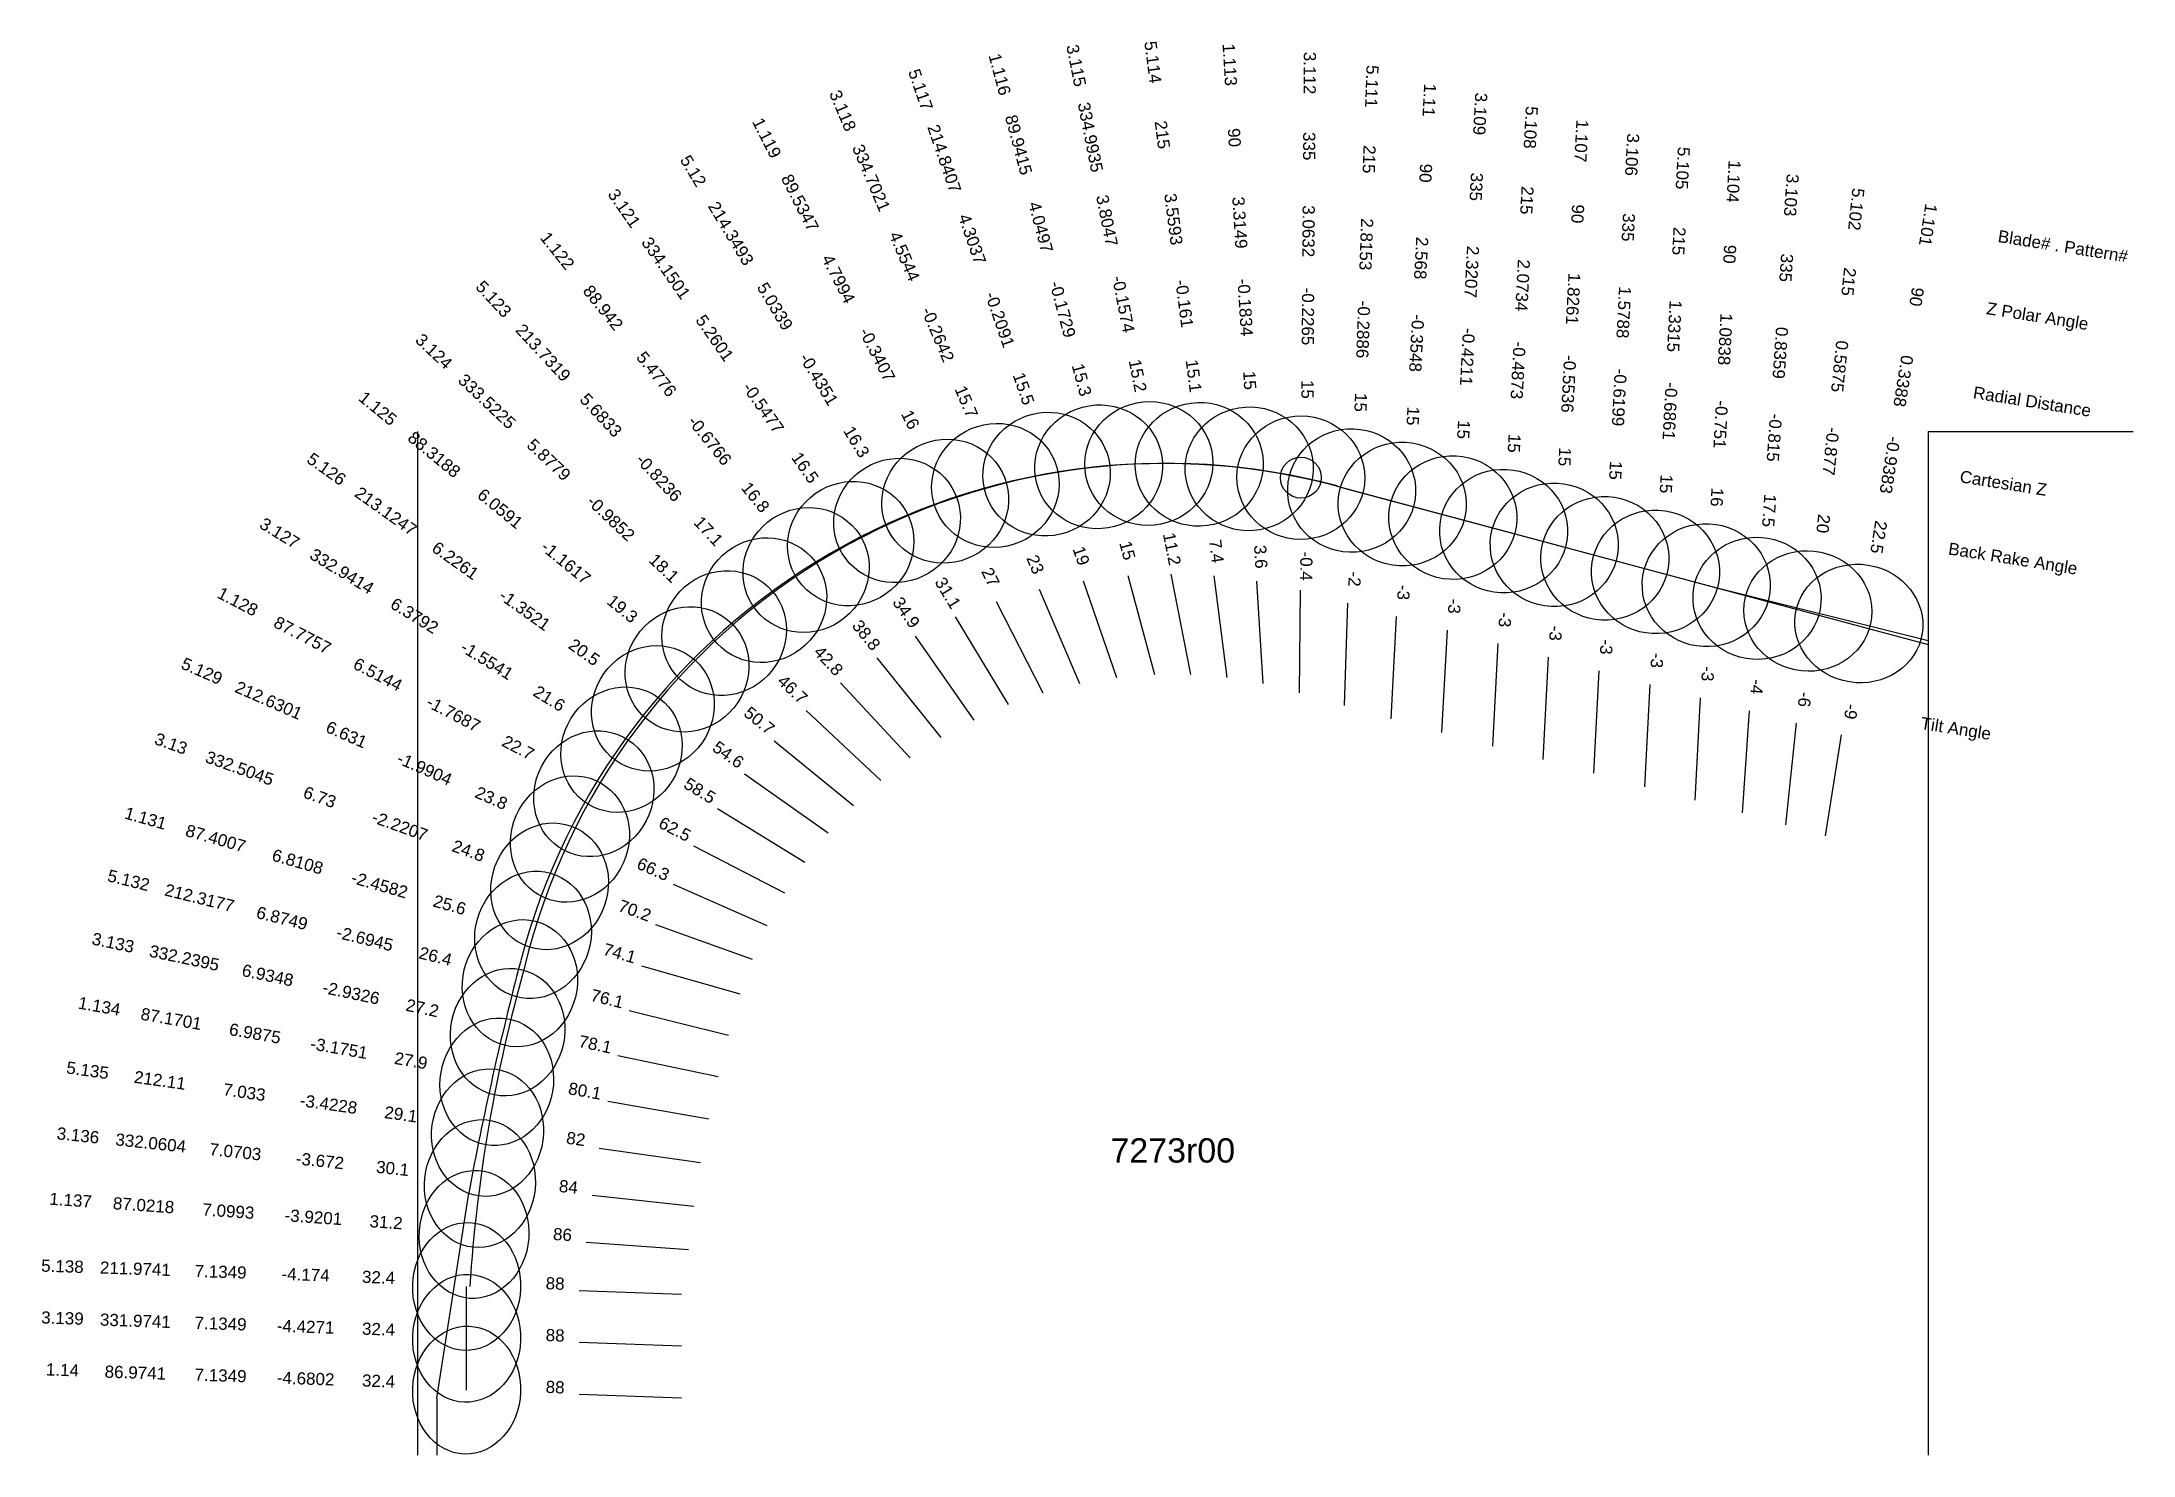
# Model space of a CAD drawing. Header units: inches. Extents: x -9.2 to 1, y -5 to 1.9.
import ezdxf
from ezdxf.enums import TextEntityAlignment as Align

# ---------------------------------------------------------------- set-up
doc = ezdxf.new("R2010")
doc.units = ezdxf.units.IN
doc.header["$MEASUREMENT"] = 0
for name, color, linetype, true_color in [('Blade_1', 30, 'Continuous', 0xff7f00), ('Blade_3', 7, 'Continuous', 0x00cc00), ('Blade_5', 7, 'Continuous', 0x0066cc)]:
    doc.layers.add(name, color=color, linetype=linetype, true_color=true_color)
doc.layers.add('Profile', color=9, linetype='Continuous')
doc.styles.get("Standard").update_dxf_attribs({"font": 'arial.ttf'})

msp = doc.modelspace()

# ---------------------------------------------------------------- linework, layer by layer
for p, q in [((-7.375, 0), (-7.375, -4.997)), ((0, 0), (1, 0)), ((0, 0), (0, -4.997))]:
    msp.add_line(p, q)
at = {"color": 1}
for p, q in [((-1.031, -0.766), (-2.839, -0.282)), ((0, -1.022), (-1.031, -0.766)), ((-7.135, -4.68), (-7.135, -4.174))]:
    msp.add_line(p, q, dxfattribs=at)
msp.add_circle((-3.063, -0.226), 0.1)
for centre, radius, start, end in [((-3.726, -3.375), 3.218, 73.9906, 166.3562), ((0.533, -4.685), 7.67, 164.357, 176.1835)]:
    msp.add_arc(centre, radius, start, end, dxfattribs=at)
at = {"layer": 'Blade_1'}
for p, q in [((-3.907, -0.704), (-3.778, -1.187)), ((-3.28, -0.732), (-3.249, -1.231)), ((-4.55, -0.831), (-4.323, -1.276)), ((-2.597, -0.904), (-2.623, -1.403)), ((-5.133, -1.105), (-4.82, -1.495)), ((-1.855, -1.103), (-1.881, -1.602)), ((-1.113, -1.3), (-1.139, -1.8)), ((-5.634, -1.51), (-5.247, -1.827)), ((-0.425, -1.481), (-0.503, -1.975)), ((-6.027, -2.023), (-5.583, -2.253)), ((-6.282, -2.609), (-5.801, -2.746)), ((-6.446, -3.27), (-5.953, -3.356)), ((-6.551, -3.958), (-6.052, -3.993)), ((-6.585, -4.699), (-6.086, -4.717))]:
    msp.add_line(p, q, dxfattribs=at)
for centre, major_axis, ratio in [((-4.05, -0.173), (0.302, 0.081), 0.964557), ((-3.315, -0.183), (0.312, 0.02), 0.965926), ((-4.799, -0.341), (0.278, 0.142), 0.961262), ((-2.568, -0.355), (0.312, -0.016), 0.965926), ((-1.826, -0.554), (0.312, -0.016), 0.965926), ((-5.478, -0.677), (0.244, 0.196), 0.95732), ((-1.084, -0.751), (0.312, -0.016), 0.961262), ((-0.339, -0.938), (0.309, -0.049), 0.92388), ((-6.059, -1.162), (0.198, 0.242), 0.943801), ((-6.514, -1.769), (0.144, 0.277), 0.922538), ((-6.811, -2.458), (0.086, 0.301), 0.901833), ((-6.988, -3.175), (0.054, 0.308), 0.883766), ((-7.099, -3.92), (0.022, 0.312), 0.855364), ((-7.135, -4.68), (0.011, 0.312), 0.844328)]:
    msp.add_ellipse(centre, major_axis=major_axis, ratio=ratio, dxfattribs=at)
at = {"layer": 'Blade_3'}
for p, q in [((-3.698, -0.697), (-3.601, -1.187)), ((-4.34, -0.77), (-4.144, -1.231)), ((-3.067, -0.776), (-3.071, -1.276)), ((-4.945, -0.999), (-4.659, -1.409)), ((-2.349, -0.97), (-2.376, -1.47)), ((-1.608, -1.169), (-1.634, -1.668)), ((-5.478, -1.362), (-5.114, -1.705)), ((-0.874, -1.364), (-0.909, -1.862)), ((-5.91, -1.841), (-5.484, -2.103)), ((-6.213, -2.407), (-5.742, -2.576)), ((-6.397, -3.046), (-5.907, -3.149)), ((-6.523, -3.729), (-6.026, -3.782)), ((-6.585, -4.446), (-6.086, -4.464))]:
    msp.add_line(p, q, dxfattribs=at)
for centre, major_axis, ratio in [((-3.805, -0.157), (0.307, 0.061), 0.965017), ((-4.554, -0.264), (0.288, 0.122), 0.962692), ((-3.063, -0.226), (0.312, -0.002), 0.965926), ((-5.26, -0.548), (0.256, 0.179), 0.95882), ((-2.321, -0.421), (0.312, -0.016), 0.965926), ((-1.579, -0.62), (0.312, -0.016), 0.965926), ((-0.836, -0.815), (0.312, -0.022), 0.953717), ((-5.878, -0.985), (0.214, 0.227), 0.950516), ((-6.379, -1.554), (0.163, 0.266), 0.929777), ((-6.73, -2.221), (0.106, 0.294), 0.907778), ((-6.935, -2.933), (0.064, 0.306), 0.889416), ((-7.07, -3.672), (0.033, 0.311), 0.865151), ((-7.135, -4.427), (0.011, 0.312), 0.844328)]:
    msp.add_ellipse(centre, major_axis=major_axis, ratio=ratio, dxfattribs=at)
at = {"layer": 'Blade_5'}
for p, q in [((-3.488, -0.706), (-3.424, -1.202)), ((-4.125, -0.729), (-3.962, -1.202)), ((-4.75, -0.906), (-4.492, -1.334)), ((-2.835, -0.838), (-2.852, -1.338)), ((-2.102, -1.036), (-2.128, -1.536)), ((-5.31, -1.227), (-4.97, -1.594)), ((-1.36, -1.235), (-1.386, -1.735)), ((-0.645, -1.424), (-0.697, -1.921)), ((-5.778, -1.671), (-5.37, -1.96)), ((-6.127, -2.211), (-5.67, -2.412)), ((-6.341, -2.827), (-5.856, -2.947)), ((-6.488, -3.499), (-5.993, -3.569)), ((-6.585, -4.193), (-6.086, -4.211))]:
    msp.add_line(p, q, dxfattribs=at)
for centre, major_axis, ratio in [((-4.304, -0.209), (0.295, 0.102), 0.96363), ((-3.559, -0.161), (0.31, 0.04), 0.965473), ((-2.815, -0.289), (0.312, -0.011), 0.965926), ((-5.034, -0.435), (0.268, 0.161), 0.959805), ((-2.073, -0.487), (0.312, -0.016), 0.965926), ((-1.332, -0.686), (0.312, -0.016), 0.965926), ((-5.683, -0.824), (0.229, 0.212), 0.955793), ((-0.588, -0.877), (0.311, -0.033), 0.939693), ((-6.226, -1.352), (0.181, 0.255), 0.936672), ((-6.631, -1.99), (0.126, 0.286), 0.91496), ((-6.875, -2.694), (0.075, 0.303), 0.895712), ((-7.033, -3.423), (0.043, 0.309), 0.873772), ((-7.135, -4.174), (0.011, 0.312), 0.844328)]:
    msp.add_ellipse(centre, major_axis=major_axis, ratio=ratio, dxfattribs=at)
at = {"layer": 'Profile'}
for p, q in [((-2.886, -0.267), (0, -1.04)), ((-7.281, -4.719), (-7.125, -3.719)), ((-7.281, -4.719), (-7.281, -4.997))]:
    msp.add_line(p, q, dxfattribs=at)
for centre, radius, start, end in [((-3.727, -3.406), 3.25, 75, 165.3413), ((8.85, -6.696), 16.25, 165.3413, 169.4428)]:
    msp.add_arc(centre, radius, start, end, dxfattribs=at)

# ---------------------------------------------------------------- texts
for s, height, p in [('Blade# . Pattern#', 0.05937, (0.341, 0.954)), ('Z Polar Angle', 0.05937, (0.285, 0.602)), ('Radial Distance', 0.05937, (0.22, 0.191)), ('Cartesian Z', 0.05937, (0.155, -0.219)), ('Back Rake Angle', 0.05937, (0.099, -0.571)), ('Tilt Angle', 0.0594, (-0.036, -1.423))]:
    msp.add_text(s, height=height, rotation=351).set_placement(p, align=Align.MIDDLE_LEFT)
msp.add_text('7273r00', height=0.1187).set_placement((-3.688, -3.51), align=Align.MIDDLE_CENTER)
at = {"layer": 'Blade_1'}
for s, rotation, p in [('1.116', 285, (-4.561, 1.735)), ('1.113', 273.6, (-3.439, 1.788)), ('1.11', 267, (-2.465, 1.618)), ('89.9415', 285, (-4.469, 1.391)), ('1.119', 297, (-5.696, 1.419)), ('90', 273.6, (-3.417, 1.432)), ('1.107', 267, (-1.723, 1.419)), ('89.5347', 297, (-5.534, 1.102)), ('90', 267, (-2.483, 1.262)), ('1.104', 267, (-0.98, 1.221)), ('3.3149', 273.6, (-3.39, 1.017)), ('4.0497', 285, (-4.361, 0.989)), ('90', 267, (-1.741, 1.063)), ('1.101', 261, (-0.03, 1.012)), ('1.122', 308.8, (-6.715, 0.863)), ('2.568', 267, (-2.505, 0.847)), ('4.7994', 297, (-5.346, 0.731)), ('90', 267, (-0.999, 0.866)), ('-0.1729', 285, (-4.254, 0.588)), ('-0.1834', 273.6, (-3.364, 0.603)), ('1.8261', 267, (-1.763, 0.648)), ('88.942', 308.8, (-6.492, 0.585)), ('90', 261, (-0.086, 0.661)), ('-0.3548', 267, (-2.527, 0.432)), ('1.0838', 267, (-1.021, 0.451)), ('-0.3407', 297, (-5.157, 0.361)), ('5.4776', 308.8, (-6.231, 0.261)), ('15.3', 285, (-4.161, 0.244)), ('-0.5536', 267, (-1.785, 0.233)), ('0.3388', 261, (-0.151, 0.25)), ('15', 273.6, (-3.342, 0.247)), ('1.125', 320.7, (-7.587, 0.089)), ('15', 267, (-2.545, 0.076)), ('-0.751', 267, (-1.043, 0.035)), ('-0.6766', 308.8, (-5.971, -0.063)), ('16', 297, (-4.995, 0.044)), ('88.3188', 320.7, (-7.312, -0.136)), ('15', 267, (-1.804, -0.123)), ('-0.9383', 261, (-0.216, -0.16)), ('6.0591', 320.7, (-6.99, -0.4)), ('16.8', 308.8, (-5.748, -0.34)), ('16', 267, (-1.061, -0.32)), ('22.5', 261, (-0.271, -0.512)), ('-1.1617', 320.7, (-6.669, -0.663)), ('15', 285, (-3.938, -0.589)), ('3.6', 273.6, (-3.288, -0.614)), ('27', 297, (-4.604, -0.725)), ('1.128', 332.5, (-8.266, -0.857)), ('19.3', 320.7, (-6.393, -0.889)), ('-3', 267, (-2.591, -0.785)), ('87.7757', 332.5, (-7.95, -1.021)), ('38.8', 308.8, (-5.207, -1.013)), ('-3', 267, (-1.849, -0.984)), ('6.5144', 332.5, (-7.582, -1.213)), ('-3', 267, (-1.106, -1.182)), ('-1.7687', 332.5, (-7.213, -1.405)), ('50.7', 320.7, (-5.725, -1.435)), ('-9', 261, (-0.406, -1.364)), ('22.7', 332.5, (-6.897, -1.57)), ('1.131', 344.1, (-8.71, -1.917)), ('87.4007', 344.1, (-8.368, -2.015)), ('62.5', 332.5, (-6.132, -1.968)), ('6.8108', 344.1, (-7.968, -2.129)), ('-2.4582', 344.1, (-7.568, -2.242)), ('25.6', 344.1, (-7.226, -2.34)), ('74.1', 344.1, (-6.396, -2.576)), ('1.134', 350.1, (-8.933, -2.835)), ('87.1701', 350.1, (-8.582, -2.897)), ('6.9875', 350.1, (-8.173, -2.968)), ('-3.1751', 350.1, (-7.763, -3.04)), ('27.9', 350.1, (-7.412, -3.101)), ('80.1', 350.1, (-6.563, -3.249)), ('1.137', 356, (-9.07, -3.782)), ('87.0218', 356, (-8.714, -3.807)), ('7.0993', 356, (-8.3, -3.836)), ('-3.9201', 356, (-7.885, -3.865)), ('31.2', 356, (-7.53, -3.89)), ('86', 356, (-6.669, -3.95)), ('1.14', 358, (-9.109, -4.611)), ('86.9741', 358, (-8.753, -4.624)), ('7.1349', 358, (-8.337, -4.638)), ('-4.6802', 358, (-7.922, -4.653)), ('32.4', 358, (-7.566, -4.665)), ('88', 358, (-6.704, -4.695))]:
    msp.add_text(s, height=0.0594, rotation=rotation, dxfattribs=at).set_placement(p, align=Align.CENTER)
at = {"layer": 'Blade_3'}
for s, rotation, p in [('3.115', 281.2, (-4.188, 1.78)), ('3.112', 269.6, (-3.049, 1.749)), ('3.118', 293, (-5.326, 1.554)), ('3.109', 267, (-2.217, 1.551)), ('334.9935', 281.2, (-4.119, 1.43)), ('335', 269.6, (-3.052, 1.392)), ('3.106', 267, (-1.475, 1.352)), ('334.7021', 293, (-5.187, 1.226)), ('335', 267, (-2.236, 1.195)), ('3.103', 266, (-0.698, 1.155)), ('3.121', 304.9, (-6.39, 1.072)), ('3.8047', 281.2, (-4.038, 1.023)), ('3.0632', 269.6, (-3.055, 0.977)), ('335', 267, (-1.494, 0.997)), ('334.1501', 304.9, (-6.186, 0.78)), ('4.5544', 293, (-5.025, 0.843)), ('2.3207', 267, (-2.258, 0.78)), ('335', 266, (-0.723, 0.8)), ('-0.1574', 281.2, (-3.958, 0.615)), ('-0.2265', 269.6, (-3.058, 0.561)), ('1.5788', 267, (-1.516, 0.582)), ('5.2601', 304.9, (-5.948, 0.439)), ('-0.2642', 293, (-4.862, 0.461)), ('3.124', 316.7, (-7.315, 0.369)), ('-0.4211', 267, (-2.279, 0.365)), ('0.8359', 266, (-0.752, 0.385)), ('15.2', 281.2, (-3.888, 0.266)), ('333.5225', 316.7, (-7.056, 0.125)), ('-0.5477', 304.9, (-5.711, 0.098)), ('15.7', 293, (-4.723, 0.133)), ('15', 269.6, (-3.06, 0.205)), ('-0.6199', 267, (-1.538, 0.167)), ('15', 267, (-2.298, 0.01)), ('-0.815', 266, (-0.781, -0.029)), ('5.8779', 316.7, (-6.754, -0.16)), ('16.5', 304.9, (-5.507, -0.194)), ('15', 267, (-1.556, -0.189)), ('-0.9852', 316.7, (-6.451, -0.445)), ('17.5', 266, (-0.806, -0.385)), ('3.127', 328.5, (-8.063, -0.522)), ('11.2', 281.2, (-3.721, -0.58)), ('332.9414', 328.5, (-7.759, -0.708)), ('18.1', 316.7, (-6.192, -0.689)), ('23', 293, (-4.386, -0.661)), ('-0.4', 269.6, (-3.066, -0.658)), ('6.3792', 328.5, (-7.405, -0.925)), ('34.9', 304.9, (-5.013, -0.901)), ('-3', 267, (-2.343, -0.852)), ('-3', 267, (-1.601, -1.051)), ('-1.5541', 328.5, (-7.051, -1.143)), ('46.7', 316.7, (-5.564, -1.281)), ('-4', 266, (-0.866, -1.245)), ('21.6', 328.5, (-6.747, -1.329)), ('3.13', 340.2, (-8.588, -1.552)), ('332.5045', 340.2, (-8.253, -1.672)), ('6.73', 340.2, (-7.862, -1.813)), ('58.5', 328.5, (-6.012, -1.779)), ('-2.2207', 340.2, (-7.471, -1.954)), ('24.8', 340.2, (-7.136, -2.075)), ('70.2', 340.2, (-6.324, -2.367)), ('3.133', 348.1, (-8.867, -2.525)), ('332.2395', 348.1, (-8.519, -2.599)), ('6.9348', 348.1, (-8.112, -2.684)), ('-2.9326', 348.1, (-7.705, -2.77)), ('27.2', 348.1, (-7.357, -2.844)), ('78.1', 348.1, (-6.513, -3.021)), ('3.136', 354, (-9.035, -3.466)), ('332.0604', 354, (-8.68, -3.503)), ('7.0703', 354, (-8.267, -3.546)), ('-3.672', 354, (-7.854, -3.59)), ('30.1', 354, (-7.499, -3.627)), ('84', 354, (-6.641, -3.717)), ('3.139', 358, (-9.109, -4.358)), ('331.9741', 358, (-8.753, -4.371)), ('7.1349', 358, (-8.337, -4.385)), ('-4.4271', 358, (-7.922, -4.4)), ('32.4', 358, (-7.566, -4.412)), ('88', 358, (-6.704, -4.442))]:
    msp.add_text(s, height=0.0594, rotation=rotation, dxfattribs=at).set_placement(p, align=Align.CENTER)
at = {"layer": 'Blade_5'}
for s, rotation, p in [('5.114', 277.4, (-3.814, 1.798)), ('5.117', 289, (-4.947, 1.658)), ('5.111', 268, (-2.746, 1.685)), ('5.108', 267, (-1.97, 1.485)), ('214.8407', 289, (-4.831, 1.322)), ('215', 277.4, (-3.768, 1.444)), ('5.12', 301.1, (-6.054, 1.256)), ('215', 268, (-2.759, 1.329)), ('5.105', 267, (-1.228, 1.286)), ('3.5593', 277.4, (-3.714, 1.032)), ('215', 267, (-1.989, 1.129)), ('5.102', 264, (-0.381, 1.087)), ('214.3493', 301.1, (-5.87, 0.951)), ('4.3037', 289, (-4.695, 0.929)), ('2.8153', 268, (-2.773, 0.914)), ('215', 267, (-1.247, 0.93)), ('2.0734', 267, (-2.01, 0.714)), ('5.123', 312.8, (-7.025, 0.626)), ('5.0339', 301.1, (-5.655, 0.595)), ('-0.161', 277.4, (-3.661, 0.62)), ('215', 264, (-0.418, 0.733)), ('-0.2091', 289, (-4.56, 0.536)), ('-0.2886', 268, (-2.788, 0.498)), ('1.3315', 267, (-1.269, 0.515)), ('213.7319', 312.8, (-6.783, 0.364)), ('-0.4873', 267, (-2.032, 0.299)), ('0.5875', 264, (-0.462, 0.32)), ('-0.4351', 301.1, (-5.441, 0.239)), ('15.1', 277.4, (-3.615, 0.267)), ('15.5', 289, (-4.444, 0.199)), ('-0.6861', 267, (-1.29, 0.1)), ('5.6833', 312.8, (-6.501, 0.059)), ('15', 268, (-2.8, 0.142)), ('16.3', 301.1, (-5.257, -0.066)), ('-0.877', 264, (-0.505, -0.094)), ('15', 267, (-2.051, -0.057)), ('5.126', 324.6, (-7.836, -0.208)), ('-0.8236', 312.8, (-6.218, -0.246)), ('213.1247', 324.6, (-7.546, -0.414)), ('15', 267, (-1.309, -0.255)), ('20', 264, (-0.542, -0.448)), ('17.1', 312.8, (-5.976, -0.507)), ('6.2261', 324.6, (-7.207, -0.655)), ('19', 289, (-4.163, -0.617)), ('7.4', 277.4, (-3.504, -0.589)), ('31.1', 301.1, (-4.811, -0.804)), ('-2', 268, (-2.83, -0.72)), ('-1.3521', 324.6, (-6.868, -0.896)), ('-3', 267, (-2.096, -0.918)), ('20.5', 324.6, (-6.578, -1.102)), ('5.129', 336.3, (-8.439, -1.197)), ('42.8', 312.8, (-5.39, -1.14)), ('-3', 267, (-1.354, -1.117)), ('212.6301', 336.3, (-8.113, -1.34)), ('-6', 264, (-0.633, -1.306)), ('6.631', 336.3, (-7.733, -1.507)), ('54.6', 324.6, (-5.875, -1.602)), ('-1.9904', 336.3, (-7.352, -1.674)), ('23.8', 336.3, (-7.026, -1.817)), ('5.132', 346.1, (-8.792, -2.22)), ('66.3', 336.3, (-6.236, -2.164)), ('212.3177', 346.1, (-8.446, -2.306)), ('6.8749', 346.1, (-8.043, -2.405)), ('-2.6945', 346.1, (-7.639, -2.505)), ('26.4', 346.1, (-7.294, -2.591)), ('76.1', 346.1, (-6.456, -2.798)), ('5.135', 352, (-8.989, -3.148)), ('212.11', 352, (-8.636, -3.197)), ('7.033', 352, (-8.224, -3.255)), ('-3.4228', 352, (-7.813, -3.313)), ('29.1', 352, (-7.46, -3.363)), ('82', 352, (-6.606, -3.483)), ('5.138', 358, (-9.109, -4.105)), ('211.9741', 358, (-8.753, -4.117)), ('7.1349', 358, (-8.337, -4.132)), ('-4.174', 358, (-7.922, -4.146)), ('32.4', 358, (-7.566, -4.159)), ('88', 358, (-6.704, -4.189))]:
    msp.add_text(s, height=0.0594, rotation=rotation, dxfattribs=at).set_placement(p, align=Align.CENTER)

doc.saveas('drawing.dxf')
